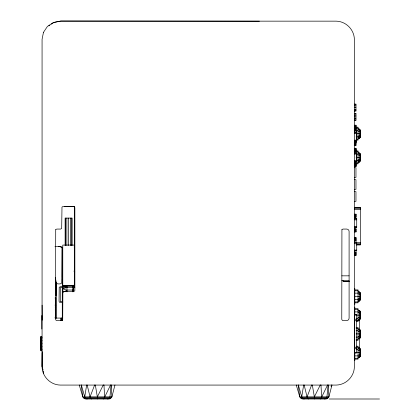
<?xml version="1.0" encoding="UTF-8"?>
<svg xmlns="http://www.w3.org/2000/svg" width="420" height="420" viewBox="0 0 420 420"><rect width="100%" height="100%" fill="white"/><g stroke="black" fill="none" stroke-linecap="round" stroke-linejoin="round"><path stroke-width="0.63" d="M62.79 302.552L59.661 302.384L59.047 301.319L59.215 287.332L60.28 286.713L74.545 286.54L74.592 206.719L64.407 206.435M74.545 286.54L74.55 284.592M42.593 368.403L42.1 366.566L42.21 351.54M42.1 366.566L42.21 352.879M111.058 385.004L109.956 396.879L108.791 398.612L107.536 399M328.062 385.004L326.959 396.879L325.794 398.612L324.539 399M358.045 137.855L359.331 137.891L359.51 136.012L358.045 136.08L359.331 137.891L359.331 138.547L358.045 138.506M358.045 161.59L359.331 161.627L359.51 159.747L358.045 159.815L359.331 161.627L359.331 162.283L358.045 162.241M358.045 300.562L359.331 300.599L359.51 298.72L358.045 298.788L359.331 300.599L359.331 301.256L358.045 301.214M359.331 137.891L359.51 137.203L360.213 137.203L360.386 129.722L358.045 129.444M359.331 161.627L359.51 160.944L360.213 160.944L360.386 153.458L358.045 153.184M359.331 300.599L359.51 299.917L360.213 299.917L360.386 298.326L360.386 292.43L359.51 292.252M60.774 320.649L61.099 318.066L61.099 320.686M359.331 138.547L359.51 137.755L360.213 137.755L360.386 130.247L359.51 130.095M359.331 162.283L359.51 161.495L360.213 161.495L360.386 153.983L359.51 153.83M359.331 301.256L359.51 300.463L360.213 300.463L360.386 292.955L359.51 292.803M87.155 399L85.901 398.612L84.735 396.879L86.651 385.004M304.159 399L302.904 398.612L301.739 396.879L303.655 385.004M40.924 336.389L40.598 338.279L40.598 348.873L40.924 350.763L41.512 350.894L41.512 336.257L40.924 336.389L40.924 350.763M40.598 338.987L40.924 337.349L41.512 337.239M110.607 384.893L103.955 398.612L103.231 399M327.605 384.893L320.959 398.612L320.234 399M358.045 357.52L359.331 357.562L359.51 356.753L358.045 356.874L359.331 357.562L359.51 356.774L359.51 347.944L358.045 347.812M358.045 310.275L359.51 310.411L359.51 319.237L359.331 320.03L358.045 319.988M358.045 329.044L359.51 329.18L359.51 338.006L359.331 338.798L358.045 338.756M359.51 347.944L359.331 348.427L360.386 348.737L360.386 356.071L359.51 356.223L359.331 357.562M114.959 385.004L111.904 396.879L110.56 398.612L109.111 399L85.58 399L84.131 398.612L82.787 396.879L79.243 385.004M331.963 385.004L328.907 396.879L327.563 398.612L326.114 399L302.584 399L301.135 398.612L299.791 396.879L296.247 385.004M62.291 250.761L62.685 249.296L62.291 247.832L61.215 246.755L59.75 246.367L58.285 246.755M62.291 279.5L62.685 278.035L62.291 276.57M55.645 316.423L55.057 317.436M40.598 340.93L40.924 339.985L41.512 339.917M359.331 310.889L360.386 311.204L360.386 311.729L359.51 311.577L359.51 310.411M91.46 399L90.736 398.612L90.064 396.879L94.658 384.946M308.464 399L307.739 398.612L307.067 396.879L311.661 384.946M331.076 386.736L331.8 384.946M358.533 329.522L359.51 329.18L359.331 329.658L360.386 329.968L360.213 338.006L359.51 338.006M360.386 348.737L360.213 356.774L359.51 356.774M97.346 399L97.346 396.879L103.325 384.893M314.349 399L314.349 396.879L320.329 384.893M55.178 317.436L55.766 316.423L55.766 297.948L55.057 297.948M48.883 25.851L49.891 25.168M51.398 24.145L53.907 22.439L61.052 21L259.439 21.2M360.213 135.702L360.213 133.649M360.213 159.442L360.213 157.39M360.213 298.41L360.213 296.357M66.964 287.485L62.858 288.724L66.964 290.336L62.858 292.288L62.858 285.159M74.855 287.432L60.28 287.595L60.28 301.67L62.79 301.67M360.386 135.613L359.51 135.702L360.213 137.203M360.386 159.353L359.51 159.442L360.213 160.944M360.386 298.326L359.51 298.41L360.213 299.917M359.51 317.184L360.386 317.095L360.213 315.131L360.386 318.533L360.213 319.237L359.51 319.237M359.51 335.953L360.386 335.864L360.213 333.9L360.213 338.006L359.51 337.454L360.386 337.302L360.386 329.968M359.51 354.721L360.386 354.632L360.213 352.669L360.213 356.774L359.51 356.223M358.045 317.557L359.51 317.494M358.045 336.326L359.51 336.257M358.045 355.094L359.51 355.026M354.333 104.092L355.961 104.092L355.961 111.127L354.333 111.127M354.333 104.564L355.961 104.564M354.333 105.851L355.961 105.851M354.333 107.609L355.961 107.609M354.333 109.368L355.961 109.368M354.333 110.66L355.961 110.66M354.333 113.395L355.961 113.395L355.961 120.435L354.333 120.435M354.333 113.867L355.961 113.867M354.333 115.154L355.961 115.154M354.333 116.918L355.961 116.918M354.333 118.676L355.961 118.676M354.333 119.963L355.961 119.963M354.365 125.202L356.076 125.202L356.076 128.341M354.365 125.412L356.076 125.412M354.365 125.984L356.076 125.984M354.365 126.772L356.076 126.772M356.108 127.197L358.045 127.197L358.045 140.102L356.108 140.102M354.365 127.554L356.076 127.554M354.244 127.743L355.961 127.743L355.961 130.877M354.244 127.953L355.961 127.953M356.108 128.063L358.045 128.063M354.244 128.525L355.961 128.525M354.244 129.313L355.961 129.313M354.244 130.095L355.961 130.095M356.108 130.426L358.045 130.426M354.244 130.667L355.961 130.667M354.244 130.877L356.722 130.909M354.338 132.074L356.606 132.074L356.606 141.194L354.338 141.194M354.338 132.741L356.606 132.741M354.338 133.445L356.606 133.445M356.108 133.649L360.386 133.649L360.213 131.596M356.108 136.878L358.045 136.878M356.108 139.235L358.045 139.235M354.338 140.233L356.606 140.233M354.338 140.705L356.606 140.705M354.365 141.435L356.076 141.435M354.365 142.217L356.076 142.217M354.244 142.406L355.961 142.406L355.961 145.541L354.244 145.541M354.244 142.616L355.961 142.616M354.244 143.189L355.961 143.189M354.244 143.971L355.961 143.971M354.244 144.758L355.961 144.758M354.244 145.331L355.961 145.331M354.244 148.271L355.961 148.271L355.961 151.405L354.244 151.405M354.244 148.481L355.961 148.481M354.244 149.053L355.961 149.053M354.244 149.84L355.961 149.84M354.244 150.623L355.961 150.623M356.108 150.938L358.045 150.938L358.045 163.837L356.108 163.837M354.365 151.016L356.076 151.016M354.244 151.195L355.961 151.195M354.365 151.589L356.076 151.589M354.365 151.798L358.045 151.798M354.338 152.602L356.606 152.602L356.606 161.721L354.338 161.721M354.338 153.269L356.606 153.269M354.338 153.972L356.606 153.972M356.108 154.161L358.045 154.161M356.108 157.39L360.386 157.39L360.213 155.337M356.108 160.613L358.045 160.613M354.338 160.76L356.606 160.76M354.338 161.233L356.606 161.233M354.454 161.621L356.722 161.621M354.454 162.115L356.722 162.115L356.722 152.996M354.244 162.928L355.961 162.928L355.961 166.068L354.244 166.068M354.816 162.976L358.045 162.976M354.244 163.144L355.961 163.144M354.244 163.716L355.961 163.716M354.244 164.498L355.961 164.498M354.244 165.286L355.961 165.286M354.244 165.858L355.961 165.858M354.365 166.252L356.076 166.252M354.365 166.462L356.076 166.462L356.076 163.322M354.333 167.727L355.961 167.727L355.961 177.403L354.333 177.403M354.333 179.692L355.961 179.692L355.961 189.368L354.333 189.368M354.333 191.651L355.961 191.651L355.961 201.332L354.333 201.332M354.385 207.365L360.36 207.365L360.36 244.902L356.181 244.902M354.385 207.648L360.36 207.648M354.385 208.425L360.36 208.425M354.385 209.48L360.36 209.48M354.365 214.153L356.076 214.153L356.076 217.287L354.365 217.287M354.365 214.363L356.076 214.363M354.365 214.935L356.076 214.935M354.365 215.722L356.076 215.722M354.365 216.505L356.076 216.505M354.365 217.077L356.076 217.077M354.454 218.484L356.722 218.484L356.722 227.603L354.454 227.603M354.454 218.988L356.722 218.988M354.454 219.854L356.722 219.854M354.454 226.643L356.722 226.643M354.454 227.115L356.722 227.115M354.365 228.816L356.076 228.816L356.076 231.95L354.365 231.95M354.365 229.026L356.076 229.026M354.365 229.598L356.076 229.598M354.365 230.381L356.076 230.381M354.365 231.168L356.076 231.168M354.365 231.74L356.076 231.74M354.365 237.61L356.076 237.61L356.076 240.749L354.365 240.749M354.365 237.82L356.076 237.82M354.365 238.397L356.076 238.397M354.365 239.179L356.076 239.179M354.365 239.967L356.076 239.967M354.365 240.539L356.076 240.539M354.454 241.941L356.722 241.941L356.722 251.066L354.454 251.066M354.454 242.45L356.722 242.45M356.181 242.702L360.36 242.702M354.454 243.316L356.722 243.316M356.181 243.779L360.36 243.779M356.181 244.577L360.36 244.577M356.181 244.75L360.36 244.75M54.941 246.656L60.223 246.656L61.745 247.538L61.982 248.42L61.745 283.022L60.223 283.899L57.845 283.899L56.422 283.18L55.272 277.337M60.968 247.128L62.276 247.128L62.276 248.54M354.454 250.1L356.722 250.1M354.454 250.572L356.722 250.572M354.365 252.273L356.076 252.273L356.076 255.413L354.365 255.413M354.365 252.483L356.076 252.483M354.365 253.055L356.076 253.055M354.365 253.843L356.076 253.843M354.365 254.625L356.076 254.625M354.365 255.203L356.076 255.203M74.503 269.703L74.267 245.07M341.843 275.835L349.057 275.835M341.843 280.529L349.099 280.529M343.088 280.529L343.088 281.405L349.099 281.405M354.816 289.91L358.045 289.91L358.045 302.81L354.816 302.81M66.964 290.031L72.828 290.031M354.816 290.771L358.045 290.771M354.816 293.134L358.045 293.134M354.816 296.357L360.386 296.357L360.213 294.305M55.178 298.825L55.766 298.825M354.816 299.586L358.045 299.586M354.816 301.949L358.045 301.949M55.178 304.4L55.766 304.4M55.178 305.161L55.766 305.161M55.178 305.277L55.766 305.277M55.178 305.907L55.766 305.907M55.178 307.624L55.766 307.624M354.816 308.679L358.045 308.679L358.045 321.584L356.108 321.584M354.816 309.545L358.045 309.545M55.178 309.971L55.766 309.971M354.816 311.908L358.045 311.908M354.522 315.079L356.407 315.079M356.108 315.131L360.386 315.131L360.213 311.577L360.213 319.237L359.51 318.685L360.386 318.533L360.386 311.204M55.104 318.066L62.155 318.066L62.155 320.686M356.108 318.355L358.045 318.355M354.522 319.268L356.407 319.268M357.541 320.555L359.331 320.555M354.522 320.644L358.045 320.717M356.108 327.448L358.045 327.448L358.045 340.352L356.108 340.352M356.108 328.314L358.045 328.314M356.108 330.671L358.045 330.671M356.108 333.9L360.386 333.9L360.386 330.498L359.51 330.346M41.512 337.129L42.1 337.129M356.108 337.124L358.045 337.124M41.512 337.995L42.1 337.995M356.108 339.486L358.045 339.486M41.512 340.352L42.1 340.352M40.598 343.576L42.1 343.576M356.108 346.217L358.045 346.217L358.045 359.116L354.816 359.116M41.512 346.799L42.1 346.799M356.108 347.078L358.045 347.078M354.522 347.513L356.407 347.513M354.522 348.353L356.407 348.353M41.512 349.156L42.1 349.156M356.108 349.44L358.045 349.44M41.512 350.023L42.1 350.023M354.522 352.543L356.407 352.543M356.108 352.669L360.386 352.669L360.386 349.262L359.51 349.109M354.816 355.892L358.045 355.892M354.816 358.255L358.045 358.255M83.066 397.551L111.626 397.551M300.069 397.551L328.629 397.551M84.131 398.612L110.56 398.612M301.135 398.612L327.563 398.612M329.238 399L379.517 399M343.088 281.405L349.346 281.458M358.045 131.224L359.51 131.292M358.045 154.959L359.51 155.027M358.045 293.932L359.51 294M358.045 312.706L359.51 312.769M358.045 331.469L359.51 331.538M358.045 350.238L359.51 350.306M358.045 292.157L359.51 292.273M358.045 310.926L359.51 311.042M358.045 329.695L359.51 329.81M358.045 348.464L359.51 348.579M358.045 128.793L359.51 128.93L359.51 137.755M358.045 152.534L359.51 152.665L359.51 161.495M358.045 291.506L359.51 291.637L359.51 300.463M359.51 131.596L360.386 131.686M359.51 155.337L360.386 155.421M359.51 294.305L360.386 294.394M359.51 313.079L360.386 313.168M359.51 331.847L360.386 331.937M359.51 350.616L360.386 350.7M41.512 347.235L40.924 347.172L40.598 346.227M64.617 285.369L66.964 285.642L62.858 286.115L65.793 287.091M41.512 349.913L40.924 349.802L40.598 348.164M72.828 285.642L73.532 286.115M73.915 271.084L74.812 271.987M72.828 287.485L73.532 288.724L72.828 290.336L73.358 291.8M298.347 385.004L301.739 396.879M81.344 385.004L84.735 396.879M42.378 367.18L42.709 368.403M304.159 385.004L307.067 396.879M87.155 385.004L90.064 396.879M312.333 385.004L314.349 396.879M95.33 385.004L97.346 396.879M298.163 385.004L299.791 396.879L328.907 396.879L328.246 385.004M81.16 385.004L82.787 396.879L111.904 396.879L111.242 385.004M43.344 371.595L43.507 372.85M42.898 369.08L43.06 370.335M43.223 371.595L43.475 373.48M320.969 385.004L321.631 396.879M103.966 385.004L104.627 396.879M42.1 305.161L42.21 320.187M55.514 279.578L55.535 295.502L56.123 295.502L56.123 282.125M359.331 319.079L359.331 329.7M359.331 338.142L359.331 348.642M356.722 129.533L356.722 138.653M356.076 141.083L356.076 143.005M356.076 148.659L356.076 151.798M354.816 151.604L354.816 152.78M354.816 161.794L354.816 163.17M354.816 288.325L354.816 304.395M354.816 307.099L354.816 314.559M354.816 353.241L354.816 360.701M74.592 206.719L74.592 273.767M73.532 285.159L73.532 291.695M72.828 286.87L72.828 285.579L66.964 285.579L66.964 286.87M72.828 287.38L72.828 291.858M72.151 245.558L72.151 218.09L65.116 218.09L65.116 245.558M71.678 218.09L71.678 245.558M70.392 218.09L70.392 245.558M68.633 218.09L68.633 245.558M66.964 287.38L66.964 291.858M66.874 218.09L66.874 245.558M65.583 218.09L65.583 245.558M62.276 249.832L62.276 277.242M62.276 279.09L62.276 320.308M62.013 318.066L62.013 320.03M61.373 318.066L61.373 320.686M56.406 283.117L56.406 318.35M41.806 315.52L41.806 329.044M40.483 338.326L40.483 348.826M43.454 32.371L42.068 39.333L42.068 366.891C42.263 376.656 50.484 384.878 60.249 385.072L336.194 385.072C345.959 384.878 354.181 376.656 354.375 366.891L354.375 39.333C354.181 29.568 345.959 21.346 336.194 21.152L60.249 21.152L53.293 22.533L47.392 26.476L43.454 32.371M359.51 319.221L359.331 320.03L358.045 319.337L359.51 319.221M359.51 337.99L359.331 338.798L358.045 338.105L359.51 337.99M55.713 229.651L55.556 319.384L56.144 320.397L56.732 320.555L61.541 320.555L62.129 320.397L62.711 319.384L62.869 292.11L63.887 291.527L73.678 291.527L74.697 290.939L74.855 290.351L74.855 207.659L74.267 206.64L63.005 206.483L61.992 207.071L61.677 228.475L60.659 229.063L56.732 229.063L55.713 229.651M341.922 229.651L341.77 319.384L342.353 320.397L342.941 320.555L346.752 320.555L347.928 320.24L348.784 319.384L349.099 318.208L349.099 231.41L348.784 230.234L347.928 229.378L346.752 229.063L342.941 229.063L341.922 229.651M74.503 245.07L62.769 245.07L62.769 285.537L74.503 285.537L74.503 245.07M356.407 314.528L354.522 314.528L354.522 353.094L356.407 353.094L356.407 314.528"/></g></svg>
